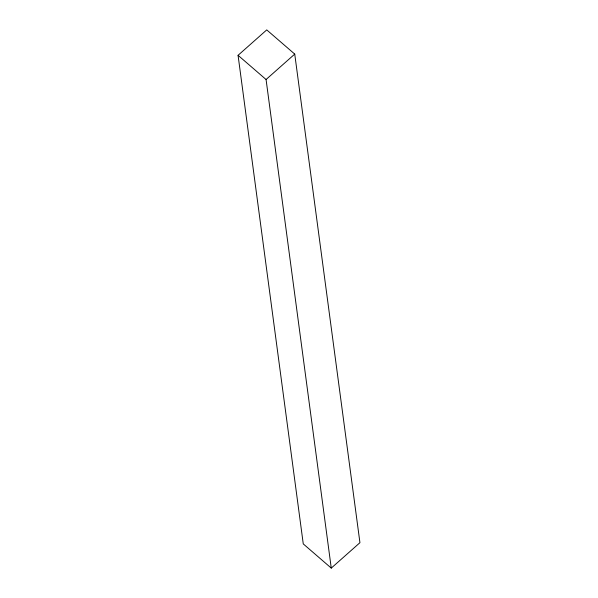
<?xml version="1.0" encoding="UTF-8"?>
<svg xmlns="http://www.w3.org/2000/svg" width="598" height="598" viewBox="0 0 598 598"><rect width="100%" height="100%" fill="white"/><g stroke="black" fill="none" stroke-linecap="round" stroke-linejoin="round"><path stroke-width="0.9" d="M238.064 55.315L266.738 29.9L294.739 54.097L359.936 542.685L331.262 568.1L303.261 543.903L238.064 55.315L266.073 79.512L331.262 568.1M266.073 79.512L294.739 54.097"/></g></svg>
